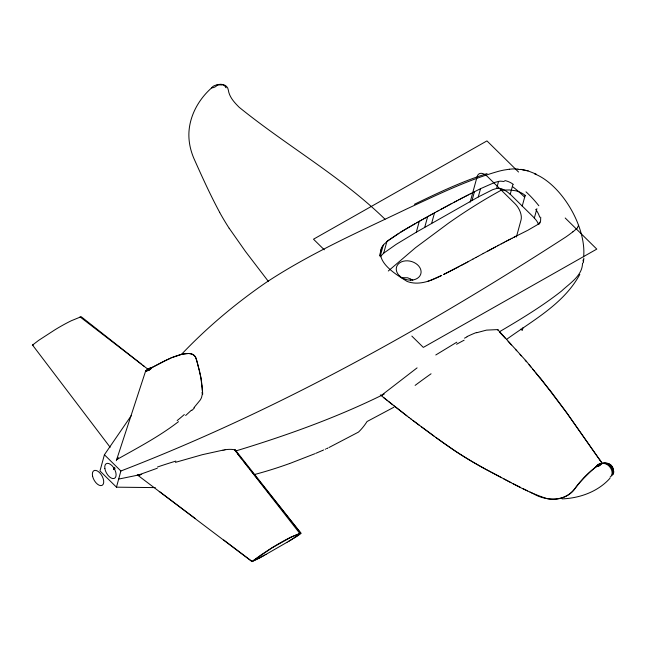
<?xml version="1.0" encoding="UTF-8"?>
<svg xmlns="http://www.w3.org/2000/svg" width="646" height="646" viewBox="0 0 646 646"><rect width="100%" height="100%" fill="white"/><g stroke="black" fill="none" stroke-linecap="round" stroke-linejoin="round"><path stroke-width="0.97" d="M202.626 392.808L201.544 397.516A26.026 22.19 -3.4 0 1 200.147 400.149L193.953 407.674M583.338 262.841L583.855 258.238M610.058 477.192C615.759 472.977 608.605 461.204 601.216 463.836A8.333 6.226 15.3 0 1 599.076 465.823L596.218 466.687L591.502 470.506L579.761 482.279M293.227 538.651L297.749 535.817A27.18 10.861 -45.4 0 0 298.565 535.259L300.875 533.144L249.816 469.214M260.508 555.302L251.956 561.6L259.442 558.087M131.299 415.58L104.41 454.76L99.977 470.942L116.458 487.173L155.298 487.609M116.458 487.173L120.883 470.991C277.715 410.485 424.923 328.12 565.815 237.017A153.393 37.662 -20.4 0 0 569.166 234.627L572.905 231.817M379.509 255.711L381.81 247.313L383.877 244.398L388.504 240.28L398.881 233.303M380.252 256.155L383.264 245.149M380.203 256.801L383.708 253.143L386.897 241.491L400.512 232.294M383.708 253.143L396.256 244.301L416.323 232.189L419.294 221.312L421.903 219.85M424.729 227.335L427.66 216.636L428.912 215.942M431.625 223.403L434.508 212.857L435.364 212.389M470.127 202.23L477.128 176.641A12.613 6.71 60.5 0 1 487.577 176.665L515.04 203.716A12.613 6.71 60.5 0 1 521.056 219.923L516.388 236.985M472.016 200.494L474.414 191.749M416.323 232.189L478.266 196.965L480.527 188.689L494.23 182.656M478.266 196.965L492.502 189.746A39.777 29.7 15.3 0 1 493.205 189.48L496.621 188.479L498.55 181.421A7.13 3.472 0.6 0 1 500.585 181.163L504.268 181.502M512.787 184.877L510.235 194.212L534.355 217.977L536.907 208.642M522.21 206.147L525.158 195.35M539.515 224.025L539.999 222.256A7.041 5.434 51.1 0 0 540.581 221.037L540.718 217.104M523.034 327.587L522.251 330.453L520.878 329.105M115.012 468.705L113.526 469.206L114.148 467.308M116.328 460.655L145.552 371.272A14.034 10.473 15.3 0 1 145.826 370.933A13.396 9.997 15.3 0 1 146.117 370.61A12.847 9.593 15.3 0 1 146.424 370.295A12.379 9.238 15.3 0 1 146.739 370.005A11.991 8.955 15.3 0 1 147.078 369.73A11.685 8.721 15.3 0 1 147.425 369.472L148.168 368.995A11.216 8.374 15.3 0 1 148.564 368.785C158.27 365.192 166.838 358.813 176.867 355.776C182.818 353.766 193.404 350.657 196.19 358.716M579.809 274.397C563.95 303.838 532.716 320.44 506.512 339.425M381.81 247.313C374.906 262.421 396.862 274.905 407.158 281.462C418.996 285.855 431.278 280.76 441.767 275.374M612.666 467.656C611.019 463.158 605.48 462.431 601.402 463.529L600.78 464.434A7.994 5.967 15.3 0 1 599.06 465.814A8.091 6.04 15.3 0 1 598.341 466.146A8.656 6.46 15.3 0 1 597.542 466.412A9.569 7.146 15.3 0 1 596.678 466.614A10.489 7.833 15.3 0 1 596.218 466.687L588.966 472.743A33.358 10.538 -41.8 0 0 583.726 477.854L574.908 488.521M596.218 466.687L597.106 465.5A8.035 6 15.3 0 1 600.094 463.788L605.003 463.109A34.69 14.357 -44.4 0 1 608.839 463.755C612.674 465.338 614.273 470.288 613.393 474.059L612.521 474.358M576.2 486.793C567.253 501.716 546.976 501.797 533.289 493.673M576.377 486.559L577.266 485.38M149.84 368.252A11.636 8.689 15.3 0 1 150.292 368.107A11.935 8.907 15.3 0 1 150.76 367.978A12.306 9.189 15.3 0 1 151.245 367.865A12.758 9.529 15.3 0 1 151.745 367.768L151.487 368.099A12.306 9.189 15.3 0 1 151.212 368.422A11.935 8.907 15.3 0 1 150.922 368.721A11.636 8.689 15.3 0 1 150.607 369.011A11.418 8.527 15.3 0 1 150.276 369.286L145.552 371.272L147.425 369.472A11.45 8.551 15.3 0 1 149.872 368.236M577.443 485.146L579.357 482.764M574.819 488.634C568.496 497.307 556.981 501.143 546.637 498.478C525.085 491.638 505.665 479.34 485.542 469.19M539.999 222.256L537.811 224.364A38.316 29.611 46.2 0 1 537.109 224.897L527.895 230.234M118.388 457.667L116.66 459.645C137.703 447.783 159.312 436.494 178.474 421.66M577.411 227.796L578.558 225.301M610.042 478.202C598.01 491.671 579.906 498.171 562.157 498.89M181.364 354.493C206.873 327.619 235.386 303.66 265.877 282.633C310.468 253.175 359.572 231.583 407.618 208.521C437.495 194.785 467.228 180.081 498.995 171.182A153.393 124.307 -89.9 0 1 503.686 170.116L509.363 169.212M300.713 533.531L288.366 541.526M191.474 410.129L185.652 415.523M113.526 469.206L114.923 467.962M388.294 270.997L415.499 247.709L448.437 223.225A318.567 127.238 -45.4 0 1 501.32 190.15L509.508 189.948L515.799 190.78A135.159 53.981 -45.4 0 1 525.174 195.399A128.99 51.518 -45.4 0 1 525.658 195.827M417.082 367.873L381.148 395.594L382.569 395.102M260.992 554.979L263.6 553.242M264.166 552.871L265.425 552.031M435.784 354.977L456.851 342.178M266.112 551.587L270.795 548.575M271.449 548.163L274.663 546.177A132.745 53.02 -45.4 0 1 290.918 537.181L300.778 533.103L291.798 536.794M400.278 232.439L404.21 230.041M400.625 232.221L407.319 228.191M292.606 539.03L286.961 542.333M404.727 229.734L417.332 222.426M407.836 227.893L410.17 226.528M410.816 226.157L411.462 225.777M499.673 331.64C520.91 319.132 542.083 306.333 561.495 291.088C569.643 283.36 582.563 275.664 582.506 263.1M412.116 225.406L414.07 224.283M264.303 555.35L266.104 554.316M265.958 554.405L287.05 542.277M264.69 555.132L251.956 561.6L271.926 547.865L291.556 536.907M414.716 223.912L415.37 223.54M263.915 555.576L259.757 557.918M416.678 222.797L418.64 221.683M417.986 222.054L419.294 221.312M419.819 221.021L420.336 220.722M421.386 220.141L423.994 218.679M423.469 218.97L427.66 216.636M424.519 218.388L425.044 218.098M425.561 217.799L426.61 217.218M429.889 215.401L431.334 214.609M428.774 216.022L430.179 215.239M432.198 214.125L433.644 213.333M431.043 214.763L432.489 213.971M433.353 213.495L437.512 211.218M393.899 407.23L367.033 421.539A168.864 89.834 60.5 0 1 358.473 432.101L328.967 447.525M438.368 210.749L449.454 204.766M437.084 211.452L438.796 210.515M472.791 259.175L476.102 257.383M440.935 209.352L441.363 209.126M467.833 261.872L472.937 259.103M477.547 256.591L483.571 253.329M475.811 257.536L477.838 256.438M443.237 208.109L443.859 207.778M441.985 208.787L442.607 208.448M465.718 263.011L466.775 262.438M468.358 261.582L463.594 264.149M483.143 253.563L488.408 250.721M445.724 206.768L446.346 206.437M444.48 207.439L445.102 207.108M489.652 250.05L494.634 247.386M487.787 251.06L490.274 249.719M448.211 205.436L450.698 204.104M446.967 206.098L447.589 205.767M148.168 368.995L148.564 368.785A11.216 8.374 15.3 0 1 148.976 368.591M492.139 248.718L492.769 248.387M462.399 264.795L461.058 265.506M490.895 249.38L491.517 249.049M464.127 263.867L443.552 274.518L450.706 270.94M451.554 203.651L455.05 201.794M450.076 204.435L451.788 203.522M495.482 246.934L493.391 248.048M453.653 202.537L454.114 202.287M497.816 245.69L495.256 247.055M459.056 266.572L459.726 266.217M455.6 201.504L456.98 200.769M454.816 201.915L455.874 201.35M498.51 245.327L501.466 243.76M497.582 245.819L498.744 245.197M457.715 267.282L458.385 266.927M456.706 200.914L458.91 199.751M501.191 243.905L508.58 240.046M457.045 267.638L451.247 270.658M462.342 197.959L458.636 199.897M504.55 242.145L503.121 242.888M461.196 198.556L464.644 196.755M460.041 199.162L460.622 198.855M505.705 241.539L506.852 240.942M464.07 197.054L465.798 196.166M508.006 240.344L512.028 238.261M465.225 196.457L470.458 193.76M466.372 195.867L466.945 195.568M509.153 239.747L510.3 239.149M468.092 194.979L468.665 194.68M511.454 238.56L514.394 237.042M470.207 193.889L471.233 193.372M514.135 237.179L514.902 236.783M470.974 193.501L480.527 188.689M515.928 236.258L527.265 230.557M515.419 236.525L516.186 236.129M514.652 236.912L515.669 236.388M464.506 338.157L466.937 336.97M384.2 394.1C338.302 416.807 289.997 434.282 241.12 449.333A968.096 722.817 15.3 0 1 235.685 450.956M414.393 204.297C438.069 192.847 461.922 181.469 487.076 173.604M441.509 275.495L430.462 280.348M327.853 448.041L327.417 448.243M326.973 448.453L326.529 448.655M325.641 449.059L325.196 449.261M323.638 449.955L322.968 450.254M322.524 450.448L315.813 453.33M171.004 358.037L165.473 360.541A165.255 66.005 -45.4 0 0 151.745 367.784M314.917 453.71L289.61 463.553M172.094 357.585L181.437 354.412L188.632 353.491M33.358 344.916L32.348 345.214L38.639 340.377L55.007 329.759A132.745 53.02 -45.4 0 1 71.262 320.763L81.178 316.702L141.232 363.997M429.348 280.776L427.474 281.47M476.53 332.771L486.446 330.122L497.695 329.589L526.393 361.284L549.358 389.627M157.293 468.229L137.8 475.246L140.327 474.899M611.867 475.747C615.533 469.86 608.451 460.897 601.313 463.683M175.47 462.342L202.359 454.679L223.088 450.109M216.959 84.989C219.85 84.093 223.774 84.012 225.599 86.903M217.387 84.844L222.022 84.933M498.55 181.421L495.159 182.342A38.316 19.55 2.1 0 0 494.295 182.705M141.7 474.358L118.67 479.082M224.348 449.907L225.527 449.737M401.505 277.659L407.691 277.788L412.818 280.114M612.691 474.334C614.661 473.042 613.256 469.755 612.731 467.793M201.673 392.897L202.634 392.986M189.415 353.54L191.563 353.951A38.857 15.52 -45.4 0 1 195.819 357.658L199.259 369.908M517.922 169.187L519.804 169.575M528.121 170.915L520.813 169.365L528.121 170.915L536.22 174.145M501.764 189.028L499.794 188.535A7.922 5.919 15.3 0 0 496.621 188.471M531.497 492.801L530.003 492.074M532.99 493.528L531.795 492.946M527.612 490.903L522.84 488.546M520.458 487.359L513.312 483.773M510.938 482.562L503.823 478.904M501.457 477.677L491.42 472.371M490.831 472.056L488.473 470.781M487.892 470.466L483.919 468.302M484.952 468.867L473.332 462.286A336.477 248.96 16.2 0 1 455.317 451.118L436.018 437.6M433.91 436.066L410.985 419.004M421.249 426.731L441.468 441.533A338.407 250.373 16.2 0 0 483.902 468.318M419.262 425.254L413.052 420.57M159.279 491.436L195.116 518.431M223.742 540.016L252.279 561.592M137.259 474.858L251.964 561.56M408.829 417.356L411.3 419.246M408.926 417.437L394.157 405.979M148.556 369.714L80.056 316.903M406.875 415.863L380.308 394.916M142.814 365.232L144.397 366.468M392.615 404.767L388.585 401.562M386.72 400.076L387.648 400.819M383.926 397.839L385.791 399.333M385.016 219.204C340.846 176.245 286.751 145.851 239.181 107.284C234.425 102.536 229.346 97.094 228.345 90.174C227.691 84.642 221.231 83.253 216.741 85.014A8.616 6.436 15.3 0 0 211.686 87.832C199.598 98.491 190.853 113.397 189.149 129.563C188.115 139.35 189.997 149.283 193.832 158.302C201.98 176.544 210.208 194.793 219.697 212.389M518.536 172.014L486.955 140.901L313.496 239.198L324.268 249.8M565.193 217.993L596.783 249.106L423.324 347.403L411.841 336.09M104.41 454.76L120.883 470.991M499.35 331.923L505.43 338.407M508.111 341.298L511.446 344.924M515.419 349.284L516.735 350.738M520.006 354.396L521.314 355.865M525.19 360.29L526.466 361.768M529.026 364.732L530.923 366.968M532.813 369.205L534.694 371.458M535.324 372.209L540.282 378.233M540.436 378.128L566.421 412.479M299.712 533.321L234.498 449.786M268.332 281.365L245.496 251.496L229.193 228.264M237.51 453.718L241.612 458.886M243.372 461.099L248.645 467.744M235.096 449.673L300.891 533.257M549.455 389.514L565.25 410.719L597.518 456.706M32.623 345.174L110.151 447.274M602.233 463.279L600.901 461.454M600.732 461.22L597.792 457.126M599.754 459.887L601.668 462.536M593.932 451.691L599.722 459.807M566.631 412.665L593.779 451.433M225.737 87.113L226.1 87.808M196.263 358.966L196.36 359.305M196.465 359.636L196.764 360.654M196.86 360.985L197.353 362.681M197.442 363.02L200.938 377.91L202.707 394.205M199.42 370.61L200.51 375.584M200.648 376.303L201.391 380.72M201.439 381.1L201.738 383.369M201.778 383.748L201.996 385.662M202.045 386.042L202.198 387.584M202.271 388.359L202.586 392.275M151.745 367.768A12.758 9.529 15.3 0 1 151.487 368.099L150.276 369.286A11.281 8.422 15.3 0 1 148.79 370.223A11.45 8.551 15.3 0 1 148.386 370.416A11.685 8.721 15.3 0 1 147.958 370.602A11.991 8.955 15.3 0 1 147.506 370.764A12.379 9.238 15.3 0 1 147.046 370.917A12.847 9.593 15.3 0 1 146.569 371.054A13.396 9.997 15.3 0 1 146.069 371.167A14.034 10.473 15.3 0 1 145.552 371.272M149.937 369.536A11.216 8.374 15.3 0 1 149.194 370.013M147.789 369.229A11.297 8.438 15.3 0 1 149.404 368.406M194.373 407.949A96.278 80.112 -8.3 0 1 191.894 410.436M184.312 414.538A175.914 140.004 -13.4 0 1 177.166 420.57M509.371 169.276A53.343 43.234 -89.9 0 1 517.93 169.099M534.444 173.822A58.859 31.315 60.5 0 1 583.637 256.817M583.257 259.708A58.859 31.315 60.5 0 1 582.991 261.097M577.492 227.78A53.343 13.098 -20.4 0 1 572.849 231.825M289.602 463.521A616.437 499.552 -89.9 0 1 254.572 474.503M415.128 385.387A230.993 65.65 -42.1 0 1 431.06 373.792M456.569 344.278A178.482 86.685 -49.7 0 1 464.111 340.216M467.01 336.598A147.288 73.717 -50.6 0 1 476.627 332.415M497.759 329.508A4.037 1.744 -46.7 0 1 498.034 330.502M596.169 466.67A8.697 6.492 15.3 0 1 601.378 463.465M217.25 85.006A8.697 6.492 15.3 0 1 211.718 87.888M229.16 228.272A336.477 248.427 15.9 0 1 219.656 212.397M234.441 449.899A1.76 0.904 -32.4 0 1 235.354 450.69M225.567 449.664A35.078 17.62 -30.7 0 1 234.538 449.745M157.511 467.001A250.527 98.127 -25 0 1 175.874 461.091M223.04 450.197A68.096 32.655 -29.3 0 1 224.299 449.996M410.614 280.598A33.632 17.894 60.5 0 1 410.339 279.104M525.989 191.83A76.519 41.796 60.1 0 1 538.845 205.743M535.704 209.377A22.497 18.742 38.6 0 1 539.693 217.209M512.827 186.864A76.519 36.975 58.5 0 1 524.705 197.28M504.776 180.533A22.239 16.215 -10.3 0 1 513.376 184.465M534.258 218.033A20.955 15.641 15.3 0 1 538.498 224.299M501.813 188.931A20.704 15.456 15.3 0 1 510.122 194.276M104.862 468.568A8.406 4.474 60.5 0 0 114.221 478.444A8.406 4.474 60.5 0 0 112.21 465.879A8.406 4.474 60.5 0 0 104.862 468.568M399.858 276.189A12.613 9.415 15.3 0 0 420.659 274.389A12.613 9.415 15.3 0 0 405.518 260.863A12.613 9.415 15.3 0 0 399.858 276.189M92.58 476.175A8.406 4.474 60.5 0 0 102.157 485.324A8.406 4.474 60.5 0 0 99.387 472.46A8.406 4.474 60.5 0 0 92.58 476.175"/></g></svg>
